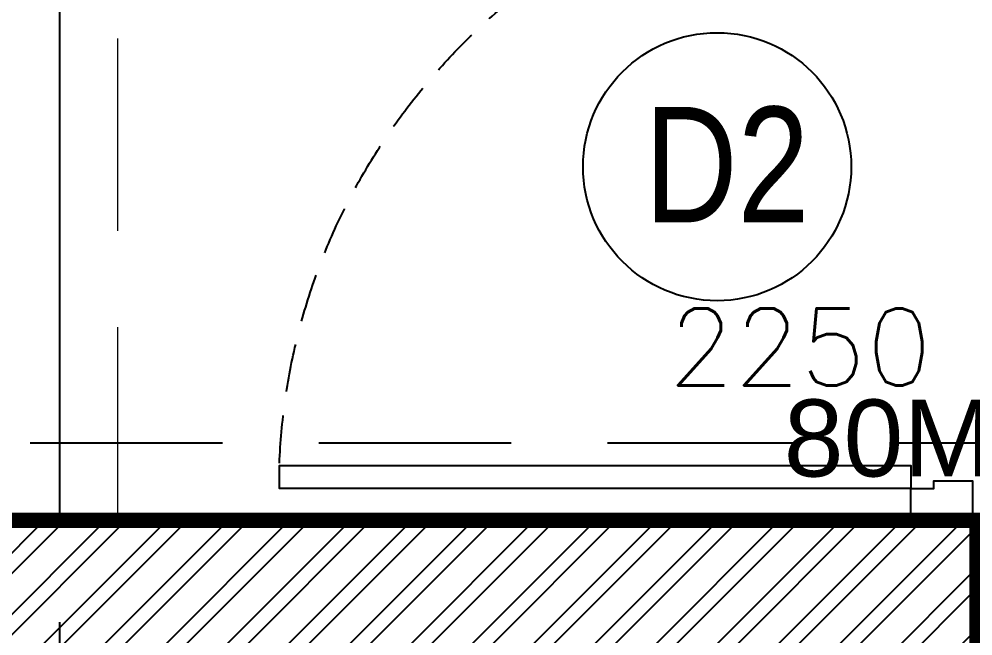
# Model space of a CAD drawing. Header units: millimetres. Extents: x 1135099 to 1230264, y -5736945 to -5695799.
# Drawn here: x 1199203 to 1200441, y -5706451 to -5705650 of the extents above; entities that cross this region are included whole.
import ezdxf
from ezdxf.enums import TextEntityAlignment as Align

# ---------------------------------------------------------------- set-up
doc = ezdxf.new("R2010")
doc.units = ezdxf.units.MM
doc.header["$LTSCALE"] = 1000
doc.header["$MEASUREMENT"] = 0
for name, pattern in [('2BHK-A - BACK$1$AUDIT_D_120904163729-0', [0]), ('2BHK-A - BACK$1$HIDDEN', [0.375, 0.25, -0.125]), ('AUDIT_D_120904163729-0', [0]), ('T8(T9 IS SIMILAR) - DIMENSION & TEXTING$0$HIDDEN', [0.375, 0.25, -0.125]), ('T8(T9 IS SIMILAR) - DIMENSION & TEXTING$1$AUDIT_D_120904163729-0', [0]), ('T8(T9 IS SIMILAR)$0$$0$HIDDEN', [0.375, 0.25, -0.125]), ('T8(T9 IS SIMILAR)$0$HIDDEN', [0.375, 0.25, -0.125]), ('T8_REFUGE COLUMNS$0$CENTER2', [1.125, 0.75, -0.125, 0.125, -0.125])]:
    doc.linetypes.add(name, pattern=pattern)
doc.layers.get('0').update_dxf_attribs({"linetype": 'AUDIT_D_120904163729-0'})
for name, color, linetype in [('2BHK-A - BACK$0$A-DOOR-FULL', 2, 'Continuous'), ('2BHK-A - BACK$0$A-TOI SUNK 50MM', 8, 'Continuous'), ('2BHK-A - BACK$1$A-HATCH -160', 251, '2BHK-A - BACK$1$AUDIT_D_120904163729-0'), ('T8(T9 IS SIMILAR) - DIMENSION & TEXTING$0$A-DIMENSIONS', 2, 'T8(T9 IS SIMILAR) - DIMENSION & TEXTING$0$HIDDEN'), ('T8(T9 IS SIMILAR) - DIMENSION & TEXTING$0$A-FIRE FIGHTING', 7, 'T8(T9 IS SIMILAR) - DIMENSION & TEXTING$1$AUDIT_D_120904163729-0'), ('T8(T9 IS SIMILAR) - DIMENSION & TEXTING$1$a-window-no', 125, 'Continuous'), ('T8(T9 IS SIMILAR)$0$S-BEAM', 20, 'T8(T9 IS SIMILAR)$0$$0$HIDDEN'), ('T8_REFUGE COLUMNS$0$A-CENTERLINE', 193, 'T8_REFUGE COLUMNS$0$CENTER2'), ('T8_TYPICAL COLUMNS$0$A-RCC COLS', 3, 'Continuous')]:
    doc.layers.add(name, color=color, linetype=linetype)
for name, color, linetype, lineweight in [('2BHK-A - BACK$1$A-WALL- 160', 6, 'Continuous', 30), ('T8(T9 IS SIMILAR) - DIMENSION & TEXTING$0$U-IPD-WS-TEXT', 7, 'Continuous', 0), ('T8(T9 IS SIMILAR)$0$D&W', 8, 'Continuous', 25), ('T8(T9 IS SIMILAR)$0$SCPL BEAM', 191, 'T8(T9 IS SIMILAR)$0$$0$HIDDEN', 13)]:
    doc.layers.add(name, color=color, linetype=linetype, lineweight=lineweight)
doc.layers.add('A-RERA CARPET AREA', color=30, linetype='Continuous', plot=False)
doc.styles.add('T8(T9 IS SIMILAR) - DIMENSION & TEXTING$0$arial', font='sanss___.ttf')
doc.styles.add('T8(T9 IS SIMILAR) - DIMENSION & TEXTING$0$Romans 1', font='romans.shx', dxfattribs={"height": 100})
doc.styles.add('T8(T9 IS SIMILAR) - DIMENSION & TEXTING$1$LODHA STANDERD', font='sanss___.ttf')
doc.dimstyles.new('T8(T9 IS SIMILAR) - DIMENSION & TEXTING$0$ALPINE S', dxfattribs={"dimscale": 0, "dimtxt": 100, "dimasz": 75, "dimexe": 0, "dimexo": 0, "dimgap": 75, "dimtad": 1, "dimdec": 0, "dimzin": 0, "dimdsep": 46, "dimtxsty": 'T8(T9 IS SIMILAR) - DIMENSION & TEXTING$0$Romans 1', "dimblk": 'T8(T9 IS SIMILAR) - DIMENSION & TEXTING$0$_ArchTick', "dimcen": 0.09, "dimclrd": 256, "dimclre": 256, "dimclrt": 7, "dimadec": 0, "dimazin": 0, "dimtfac": 1, "dimtdec": 0, "dimtofl": 0, "dimtmove": 1, "dimatfit": 0, "dimldrblk": 'T8(T9 IS SIMILAR) - DIMENSION & TEXTING$0$_Open90', "dimfxl": 1, "dimtolj": 1, "dimtzin": 0, "dimarcsym": 0})

# ---------------------------------------------------------------- blocks, each defined once
blk = doc.blocks.new('T8(T9 IS SIMILAR) - DIMENSION & TEXTING$1$WINDOW TAG')
at = {"layer": 'T8(T9 IS SIMILAR) - DIMENSION & TEXTING$1$a-window-no'}
blk.add_circle((0, 0), 174.1, dxfattribs=at)
at = {"layer": 'T8(T9 IS SIMILAR) - DIMENSION & TEXTING$1$a-window-no', "style": 'T8(T9 IS SIMILAR) - DIMENSION & TEXTING$1$LODHA STANDERD'}
blk.add_attdef('WINDOW', text='', height=150, dxfattribs=at).set_placement((11.3, 2.8), align=Align.MIDDLE_CENTER)
blk = doc.blocks.new('T8(T9 IS SIMILAR) - DIMENSION & TEXTING$0$A$C7A147FD6')
at = {"layer": 'T8(T9 IS SIMILAR) - DIMENSION & TEXTING$0$U-IPD-WS-TEXT', "insert": (-7256.6, 9230, -0.6), "char_height": 100, "attachment_point": 1, "rotation": 359.9999, "style": 'T8(T9 IS SIMILAR) - DIMENSION & TEXTING$0$arial'}
blk.add_mtext_dynamic_manual_height_columns('80MM%%C SLEEVE', width=1876.047, gutter_width=0.75, heights=[0], dxfattribs=at)
blk = doc.blocks.new('T8(T9 IS SIMILAR) - DIMENSION & TEXTING$0$_ArchTick')
at = {"color": 0, "linetype": 'ByBlock', "const_width": 0.15}
blk.add_lwpolyline([(-0.5, -0.5), (0.5, 0.5)], dxfattribs=at)
blk = doc.blocks.new('*D343')
at = {"layer": 'T8(T9 IS SIMILAR) - DIMENSION & TEXTING$0$A-DIMENSIONS', "linetype": 'T8(T9 IS SIMILAR) - DIMENSION & TEXTING$0$HIDDEN', "lineweight": -2, "transparency": 16777216}
for p, q in [((1199092.2, -5706299.9), (1199092.2, -5706200.7)), ((1201341.8, -5706299.9), (1201341.8, -5706200.7))]:
    blk.add_line(p, q, dxfattribs=at)
at = {"layer": 'T8(T9 IS SIMILAR) - DIMENSION & TEXTING$0$A-DIMENSIONS', "lineweight": -2, "transparency": 16777216}
blk.add_line((1201341.8, -5706200.7), (1199092.2, -5706200.7), dxfattribs=at)
at = {"layer": 'T8(T9 IS SIMILAR) - DIMENSION & TEXTING$0$A-DIMENSIONS', "linetype": 'ByBlock', "lineweight": -2, "transparency": 16777216, "xscale": 75, "yscale": 75, "zscale": 75, "rotation": 180}
blk.add_blockref('T8(T9 IS SIMILAR) - DIMENSION & TEXTING$0$_ArchTick', (1199092.2, -5706200.7), dxfattribs=at)
at = {"layer": 'T8(T9 IS SIMILAR) - DIMENSION & TEXTING$0$A-DIMENSIONS', "linetype": 'ByBlock', "lineweight": -2, "transparency": 16777216, "xscale": 75, "yscale": 75, "zscale": 75}
blk.add_blockref('T8(T9 IS SIMILAR) - DIMENSION & TEXTING$0$_ArchTick', (1201341.8, -5706200.7), dxfattribs=at)
at = {"layer": 'T8(T9 IS SIMILAR) - DIMENSION & TEXTING$0$A-DIMENSIONS', "color": 7, "linetype": 'ByBlock', "transparency": 16777216, "insert": (1200217, -5706075.7), "char_height": 100, "attachment_point": 5, "style": 'T8(T9 IS SIMILAR) - DIMENSION & TEXTING$0$Romans 1'}
blk.add_mtext('\\A1;2250', dxfattribs=at)
blk = doc.blocks.new('T8(T9 IS SIMILAR) - DIMENSION & TEXTING$0$_Open90')
at = {"color": 0, "linetype": 'ByBlock', "lineweight": -2}
for p, q in [((-0.5, 0.5), (0, 0)), ((0, 0), (-1, 0)), ((0, 0), (-0.5, -0.5))]:
    blk.add_line(p, q, dxfattribs=at)
blk = doc.blocks.new('T8_REFUGE COLUMNS')
at = {"layer": 'T8_REFUGE COLUMNS$0$A-CENTERLINE'}
blk.add_line((1199257.1, -5728808.5), (1199257.1, -5698299.6), dxfattribs=at)
blk = doc.blocks.new('T8_TYPICAL COLUMNS')
at = {"layer": 'T8_TYPICAL COLUMNS$0$A-RCC COLS', "linetype": 'ByBlock'}
blk.add_blockref('T8_REFUGE COLUMNS', (0, 0), dxfattribs=at)
blk = doc.blocks.new('*U742')
for points in [[(0, 0), (0, 820), (-30, 820), (-30, 0)], [(-860, 0), (-820, 0), (-820, -30), (-810, -30), (-810, -80), (-860, -80)], [(40, 0), (0, 0), (0, -30), (-10, -30), (-10, -80), (40, -80)]]:
    blk.add_lwpolyline(points, close=True)
at = {"color": 0, "linetype": 'ByBlock', "ltscale": 0.25}
blk.add_arc((1.2, -0.5), 821.2, 92.373, 179.9653, dxfattribs=at)
blk = doc.blocks.new('2BHK-A - BACK')
at = {"layer": '2BHK-A - BACK$0$A-TOI SUNK 50MM'}
h = blk.add_hatch(dxfattribs=at)
h.set_pattern_fill('CROSS', color=256, scale=300, style=0)
h.set_pattern_definition([(9e-15, (54492.616, 14881.46), (75, 75), [37.5, -112.5]), (90, (54511.366, 14862.71), (-75, 75), [37.5, -112.5])])
h.paths.add_polyline_path([(1196642.1, -5706399.9), (1199092.2, -5706399.9), (1199092.2, -5707849.9), (1196642.1, -5707849.9)])
h.paths.add_polyline_path([(1202691.8, -5706399.9), (1200442.1, -5706399.9), (1200442.1, -5707850.3), (1202692.3, -5707850.3)])
at = {"layer": '2BHK-A - BACK$1$A-HATCH -160', "linetype": 'ByBlock'}
h = blk.add_hatch(dxfattribs=at)
h.set_pattern_fill('ZIGZAG', color=256, scale=250)
h.set_pattern_definition([(9e-15, (-0.22, 0.45), (31.25, 31.25), [31.25, -31.25]), (90, (31.03, 0.45), (-31.25, 31.25), [31.25, -31.25])])
h.paths.add_polyline_path([(1196642.1, -5706299.9), (1198342.2, -5706299.9), (1198342.2, -5706399.9), (1196642.1, -5706399.9)])
h.paths.add_polyline_path([(1199382.6, -5705299.9), (1199382.6, -5705199.9), (1201592.2, -5705199.9), (1201592.2, -5705299.9), (1200442.1, -5705299.9), (1200442.1, -5705399.9), (1200342.1, -5705399.9), (1200342.1, -5705299.9)])
h.paths.add_polyline_path([(1200442.1, -5706399.9), (1201341.8, -5706399.9), (1201341.8, -5706299.9), (1200442.1, -5706299.9)])
h.paths.add_polyline_path([(1202091.8, -5706299.9), (1202691.8, -5706299.9), (1202691.8, -5706399.9), (1202091.8, -5706399.9)])
h.paths.add_polyline_path([(1204892.1, -5708749.5), (1204992.1, -5708749.5), (1204992.1, -5707999.9), (1204892.1, -5707999.9)])
h.paths.add_polyline_path([(1204892.1, -5709649.5), (1204992.1, -5709649.5), (1204992.1, -5710549.5), (1204892.1, -5710549.5)])
h.paths.add_polyline_path([(1200142, -5708600.5), (1200257, -5708600.5), (1200257.1, -5708700.5), (1200042, -5708700.5), (1200042, -5708099.9), (1200142, -5708099.9)])
h.paths.add_polyline_path([(1202792.1, -5701189.9), (1203427.1, -5701189.9), (1203427.1, -5701089.9), (1202792.1, -5701089.9)])
h = blk.add_hatch(dxfattribs=at)
h.set_pattern_fill('ANSI32', color=256, scale=150)
h.set_pattern_definition([(45, (-0.03, -2.55), (-39.77475644, 39.77475644), []), (45, (26.484, -2.55), (-39.77475644, 39.77475644), [])])
h.paths.add_polyline_path([(1200282, -5708099.9), (1200042, -5708099.6), (1200042, -5707939.6), (1200282, -5707939.6)])
h.paths.add_polyline_path([(1199092.1, -5706602.4), (1199092.1, -5706302.4), (1200442, -5706302.4), (1200442, -5706602.4), (1200282, -5706602.4), (1200282, -5706462.4), (1199252.1, -5706462.4), (1199252.1, -5706602.4)])
at = {"layer": '2BHK-A - BACK$0$A-TOI SUNK 50MM'}
blk.add_lwpolyline([(1202691.8, -5706399.9), (1200442.1, -5706399.9), (1200442.1, -5707850.3), (1202692.3, -5707850.3)], close=True, dxfattribs=at)
at = {"layer": '2BHK-A - BACK$1$A-WALL- 160', "linetype": 'ByBlock'}
for p, q in [((1199092.2, -5706299.9), (1200442.1, -5706299.9)), ((1200282.1, -5706299.9), (1201341.8, -5706299.9)), ((1200442.1, -5706299.9), (1200442.1, -5706599.9)), ((1200442.1, -5706399.9), (1201341.8, -5706399.9))]:
    blk.add_line(p, q, dxfattribs=at)
at = {"layer": '2BHK-A - BACK$0$A-DOOR-FULL', "linetype": '2BHK-A - BACK$1$HIDDEN', "xscale": -1, "rotation": 90}
blk.add_blockref('*U742', (1200362.1, -5706259.9), dxfattribs=at)
blk = doc.blocks.new('T8(T9 IS SIMILAR)')
at = {"layer": 'T8(T9 IS SIMILAR)$0$S-BEAM'}
blk.add_line((1196641.7, -5706299.4), (1202691.2, -5706299.4), dxfattribs=at)
at = {"layer": 'T8(T9 IS SIMILAR)$0$SCPL BEAM', "linetype": 'T8(T9 IS SIMILAR)$0$HIDDEN'}
blk.add_line((1199331.7, -5705300, -0.1), (1199331.7, -5706299.7, -0.1), dxfattribs=at)
at = {"layer": 'T8(T9 IS SIMILAR)$0$D&W', "linetype": 'ByBlock'}
for name in ['T8_TYPICAL COLUMNS', '2BHK-A - BACK']:
    blk.add_blockref(name, (0, 0), dxfattribs=at)
blk = doc.blocks.new('T8(T9 IS SIMILAR) - DIMENSION & TEXTING')
at = {"layer": 'T8(T9 IS SIMILAR) - DIMENSION & TEXTING$0$A-FIRE FIGHTING', "linetype": 'ByBlock'}
blk.add_blockref('T8(T9 IS SIMILAR) - DIMENSION & TEXTING$0$A$C7A147FD6', (1207452.3, -5715374), dxfattribs=at)
at = {"layer": 'T8(T9 IS SIMILAR) - DIMENSION & TEXTING$1$a-window-no'}
ref = blk.add_blockref('T8(T9 IS SIMILAR) - DIMENSION & TEXTING$1$WINDOW TAG', (1200109.2, -5705841.5), dxfattribs=at)
ref.add_attrib('WINDOW', 'D2', dxfattribs={"height": 150, "style": 'T8(T9 IS SIMILAR) - DIMENSION & TEXTING$1$LODHA STANDERD', "width": 0.8}).set_placement((1200121.9, -5705838.7), align=Align.MIDDLE_CENTER)
at = {"layer": 'T8(T9 IS SIMILAR) - DIMENSION & TEXTING$0$A-DIMENSIONS', "linetype": 'ByBlock'}
dim = blk.add_linear_dim(base=(1199092.2, -5706200.7, 0.6), p1=(1201341.8, -5706299.9), p2=(1199092.2, -5706299.9), dimstyle='T8(T9 IS SIMILAR) - DIMENSION & TEXTING$0$ALPINE S', override={"dimscale": 1, "dimfxl": 5, "dimarcsym": 1}, dxfattribs=at)
dim.commit()
dim.dimension.update_dxf_attribs({"geometry": '*D343', "text_midpoint": (1200217, -5706075.7, 0.6)})

msp = doc.modelspace()

# ---------------------------------------------------------------- linework, layer by layer
at = {"layer": 'A-RERA CARPET AREA', "const_width": 20, "elevation": 0.3}
msp.add_lwpolyline([(1206196.8, -5710750.6), (1205096.7, -5710750.6), (1205096.7, -5710550.6), (1201732, -5710550.5), (1201732, -5708100.3), (1200922.1, -5708100.3), (1200922.1, -5707850.6), (1200446.6, -5707850.6), (1200446.6, -5706301.1), (1199096.8, -5706301.1), (1199096.8, -5707851.4), (1196646.6, -5707851.5), (1196646.6, -5706301), (1195746.3, -5706300.9), (1195746.3, -5702350.9), (1199382.6, -5702350.9), (1199382.6, -5701252), (1202496.7, -5701252), (1202496.7, -5702326), (1203271.5, -5702326), (1203271.6, -5702166), (1205896.7, -5702166), (1205896.7, -5702166), (1206196.8, -5702166)], close=True, dxfattribs=at)

# ---------------------------------------------------------------- next in the draw order: block references
at = {"linetype": 'ByBlock'}
msp.add_blockref('T8(T9 IS SIMILAR)', (-1.4, 0.2, -0.6), dxfattribs=at)

# ---------------------------------------------------------------- next in the draw order: block references
msp.add_blockref('T8(T9 IS SIMILAR) - DIMENSION & TEXTING', (0, 0), dxfattribs=at)

doc.saveas('drawing.dxf')
